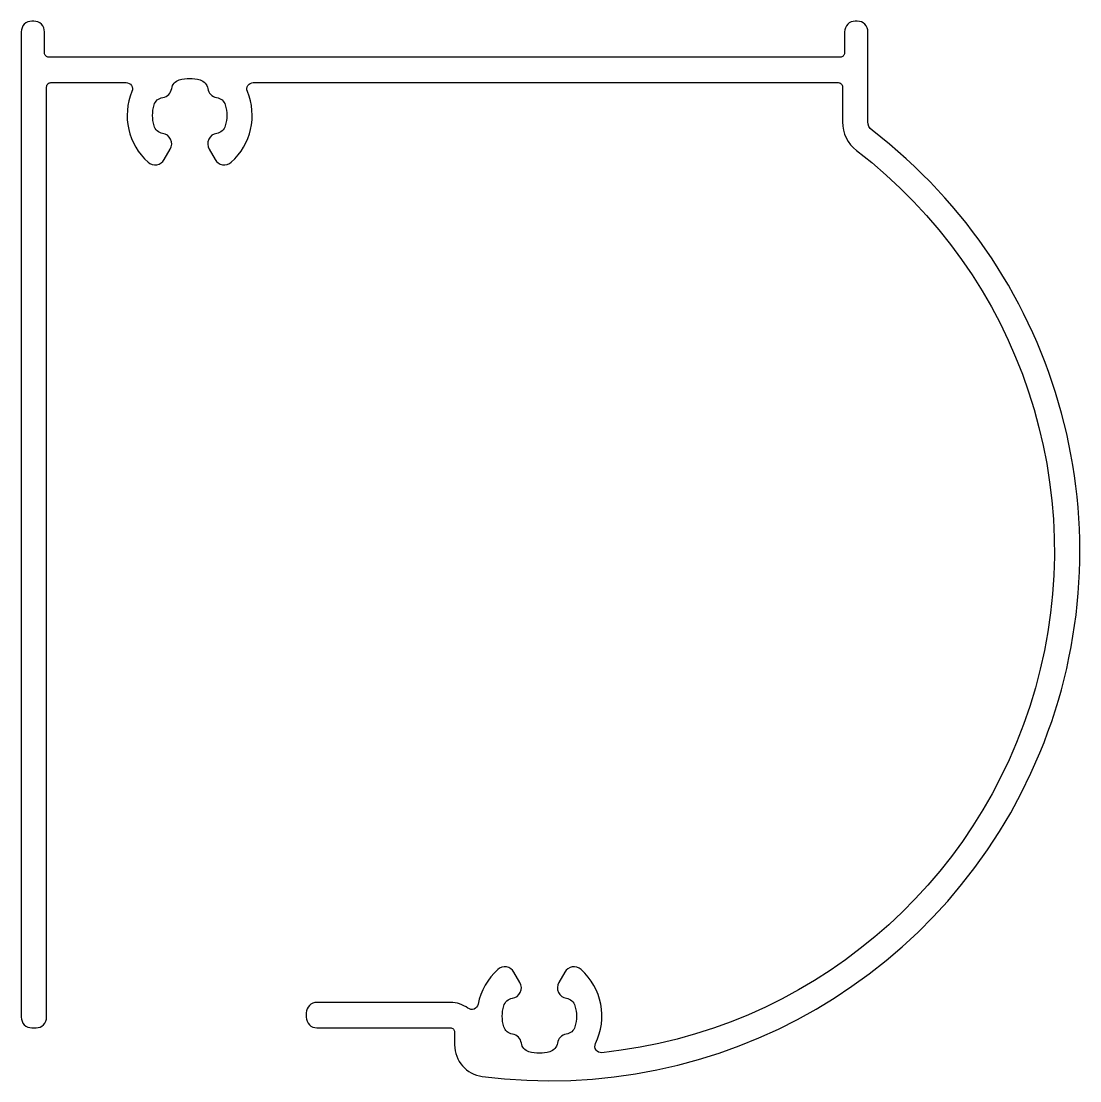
# Model space of a CAD drawing. Extents: x 136.7 to 186.7, y 189.3 to 239.3.
import ezdxf

# ---------------------------------------------------------------- set-up
doc = ezdxf.new("R2010")
doc.units = 0
doc.header["$LTSCALE"] = 15
doc.layers.get('0').update_dxf_attribs({"linetype": 'CONTINUOUS'})

msp = doc.modelspace()

# ---------------------------------------------------------------- linework, layer by layer
at = {"color": 7, "linetype": 'CONTINUOUS', "flags": 128}
msp.add_lwpolyline([(162.431, 191.473, 0.331503), (162.009, 191.051, -0.292556), (161.655, 190.644, -0.14457), (160.664, 190.644, -0.292556), (160.311, 191.051, 0.331503), (159.889, 191.473, -0.292556), (159.481, 191.826, -0.143423), (159.479, 192.81, -0.292556), (159.885, 193.165, 0.528487), (160.243, 193.909), (159.961, 194.399, 0.475775), (159.194, 194.522, 0.164039), (158.264, 192.883, -0.551227), (157.791, 192.698, 0.160264), (156.96, 192.972), (150.66, 192.972, 0.414214), (150.16, 192.472), (150.16, 192.272, 0.414214), (150.66, 191.772), (156.96, 191.772, -0.414214), (157.16, 191.572), (157.16, 190.964, 0.377199), (158.468, 189.476, 0.766639), (176.856, 234.123, -0.233472), (176.66, 234.52), (176.66, 238.772, 0.414214), (176.16, 239.272), (176.06, 239.272, 0.414214), (175.56, 238.772), (175.56, 237.772, -0.414214), (175.36, 237.572), (138.01, 237.572, -0.414214), (137.81, 237.772), (137.81, 238.772, 0.414214), (137.31, 239.272), (137.21, 239.272, 0.414214), (136.71, 238.772), (136.71, 192.272, 0.414214), (137.21, 191.772), (137.41, 191.772, 0.414214), (137.91, 192.272), (137.91, 236.172, -0.414214), (138.11, 236.372), (141.66, 236.372, -0.535184), (141.937, 235.957, 0.319353), (142.694, 232.622, 0.475775), (143.461, 232.745), (143.743, 233.234, 0.528487), (143.385, 233.979, -0.292556), (142.979, 234.334, -0.143423), (142.981, 235.318, -0.292556), (143.389, 235.671, 0.331503), (143.811, 236.093, -0.292556), (144.164, 236.5, -0.14457), (145.155, 236.5, -0.292556), (145.509, 236.093, 0.331503), (145.931, 235.671, -0.292556), (146.338, 235.318, -0.143423), (146.34, 234.334, -0.292556), (145.935, 233.979, 0.528487), (145.576, 233.234), (145.859, 232.745, 0.475775), (146.625, 232.622, 0.319353), (147.383, 235.957, -0.535184), (147.66, 236.372), (175.26, 236.372, -0.414214), (175.46, 236.172), (175.46, 234.52, 0.233472), (176.126, 233.17, -0.678663), (164.112, 190.599, -0.588564), (163.811, 191.028, 0.335708), (163.125, 194.522, 0.475775), (162.359, 194.399), (162.076, 193.909, 0.528487), (162.435, 193.165, -0.292556), (162.84, 192.81, -0.143423), (162.838, 191.826, -0.292556)], format="xyb", close=True, dxfattribs=at)

doc.saveas('drawing.dxf')
